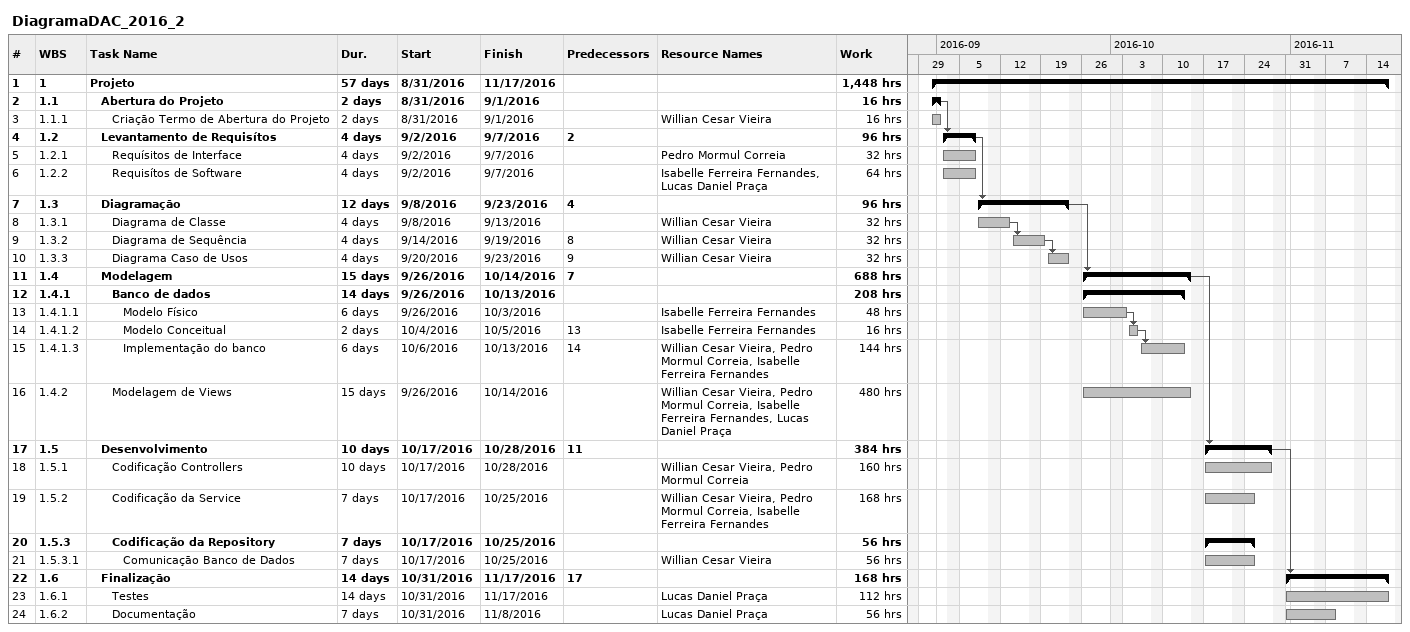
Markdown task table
DiagramaDAC_2016_2

| ID | WBS | Task | Duration | Start | Finish | Predecessors | Resources | Work (h) |
|---|---|---|---|---|---|---|---|---|
| 1 | 1 | **Projeto** | 57d | 2016-08-31 | 2016-11-17 |  |  | 1448 |
| 2 | 1.1 | **Abertura do Projeto** | 2d | 2016-08-31 | 2016-09-01 |  |  | 16 |
| 3 | 1.1.1 | Criaçāo Termo de Abertura do Projeto | 2d | 2016-08-31 | 2016-09-01 |  | Willian Cesar Vieira | 16 |
| 4 | 1.2 | **Levantamento de Requisítos** | 4d | 2016-09-02 | 2016-09-07 | 2 |  | 96 |
| 5 | 1.2.1 | Requísitos de Interface | 4d | 2016-09-02 | 2016-09-07 |  | Pedro Mormul Correia | 32 |
| 6 | 1.2.2 | Requisítos de Software | 4d | 2016-09-02 | 2016-09-07 |  | Isabelle Ferreira Fernandes, Lucas Daniel Praça | 64 |
| 7 | 1.3 | **Diagramaçāo** | 12d | 2016-09-08 | 2016-09-23 | 4 |  | 96 |
| 8 | 1.3.1 | Diagrama de Classe | 4d | 2016-09-08 | 2016-09-13 |  | Willian Cesar Vieira | 32 |
| 9 | 1.3.2 | Diagrama de Sequência | 4d | 2016-09-14 | 2016-09-19 | 8 | Willian Cesar Vieira | 32 |
| 10 | 1.3.3 | Diagrama Caso de Usos | 4d | 2016-09-20 | 2016-09-23 | 9 | Willian Cesar Vieira | 32 |
| 11 | 1.4 | **Modelagem** | 15d | 2016-09-26 | 2016-10-14 | 7 |  | 688 |
| 12 | 1.4.1 | **Banco de dados** | 14d | 2016-09-26 | 2016-10-13 |  |  | 208 |
| 13 | 1.4.1.1 | Modelo Físico | 6d | 2016-09-26 | 2016-10-03 |  | Isabelle Ferreira Fernandes | 48 |
| 14 | 1.4.1.2 | Modelo Conceitual | 2d | 2016-10-04 | 2016-10-05 | 13 | Isabelle Ferreira Fernandes | 16 |
| 15 | 1.4.1.3 | Implementaçāo do banco | 6d | 2016-10-06 | 2016-10-13 | 14 | Willian Cesar Vieira, Pedro Mormul Correia, Isabelle Ferreira Fernandes | 144 |
| 16 | 1.4.2 | Modelagem de Views | 15d | 2016-09-26 | 2016-10-14 |  | Willian Cesar Vieira, Pedro Mormul Correia, Isabelle Ferreira Fernandes, Lucas Daniel Praça | 480 |
| 17 | 1.5 | **Desenvolvimento** | 10d | 2016-10-17 | 2016-10-28 | 11 |  | 384 |
| 18 | 1.5.1 | Codificação Controllers | 10d | 2016-10-17 | 2016-10-28 |  | Willian Cesar Vieira, Pedro Mormul Correia | 160 |
| 19 | 1.5.2 | Codificação da Service | 7d | 2016-10-17 | 2016-10-25 |  | Willian Cesar Vieira, Pedro Mormul Correia, Isabelle Ferreira Fernandes | 168 |
| 20 | 1.5.3 | **Codificação da Repository** | 7d | 2016-10-17 | 2016-10-25 |  |  | 56 |
| 21 | 1.5.3.1 | Comunicaçāo Banco de Dados | 7d | 2016-10-17 | 2016-10-25 |  | Willian Cesar Vieira | 56 |
| 22 | 1.6 | **Finalizaçāo** | 14d | 2016-10-31 | 2016-11-17 | 17 |  | 168 |
| 23 | 1.6.1 | Testes | 14d | 2016-10-31 | 2016-11-17 |  | Lucas Daniel Praça | 112 |
| 24 | 1.6.2 | Documentação | 7d | 2016-10-31 | 2016-11-08 |  | Lucas Daniel Praça | 56 |
